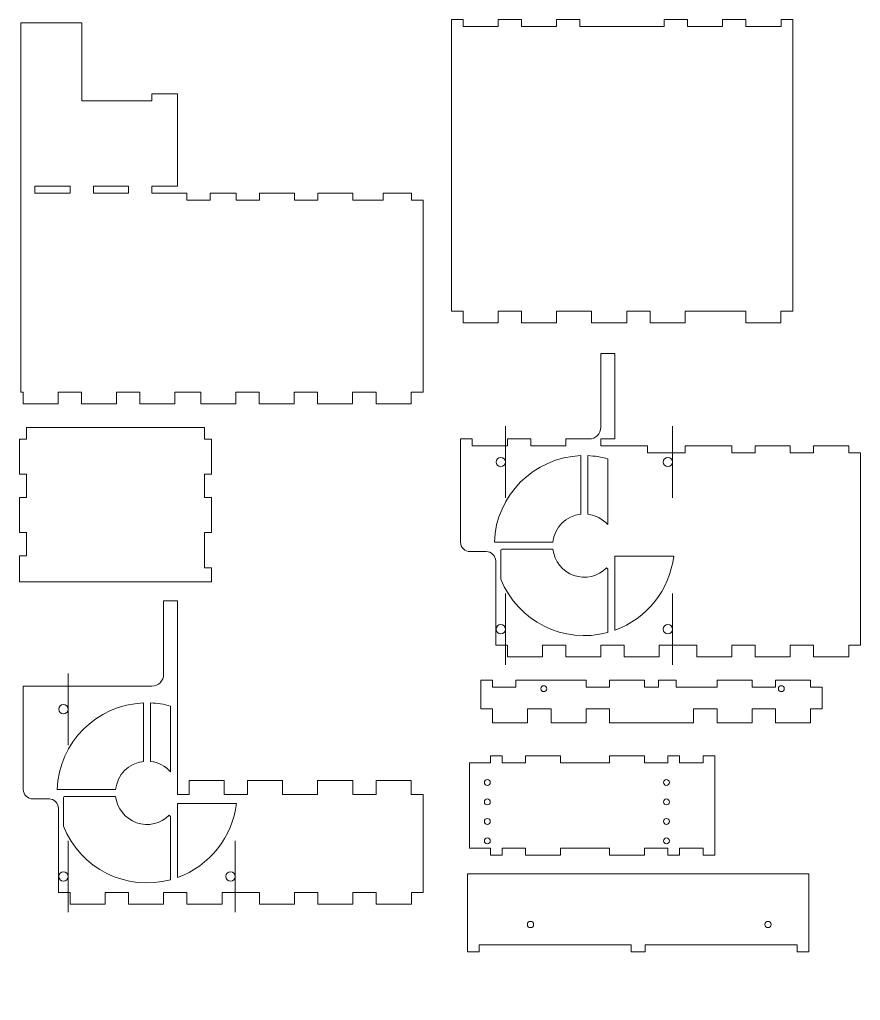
# Model space of a CAD drawing. Header units: millimetres. Extents: x -985 to 637, y -1289 to 2694.
# Drawn here: x -554.8 to -195.1, y 576.1 to 995.6 of the extents above; entities that cross this region are included whole.
import ezdxf

# ---------------------------------------------------------------- set-up
doc = ezdxf.new("R2010")
doc.units = ezdxf.units.MM
doc.header["$MEASUREMENT"] = 0

msp = doc.modelspace()

# ---------------------------------------------------------------- linework, layer by layer
at = {"color": 1, "lineweight": 0}
for points, knots in [([(-387.1962, 921.4725), (-387.1962, 921.4725), (-399.1962, 921.4725), (-399.1962, 921.4725), (-399.1962, 921.4725), (-399.1962, 918.4725), (-399.1962, 918.4725), (-399.1962, 918.4725), (-412.1962, 918.4725), (-412.1962, 918.4725), (-412.1962, 918.4725), (-412.1962, 921.4725), (-412.1962, 921.4725), (-412.1962, 921.4725), (-427.1962, 921.4725), (-427.1962, 921.4725), (-427.1962, 921.4725), (-427.1962, 918.4725), (-427.1962, 918.4725), (-427.1962, 918.4725), (-437.1962, 918.4725), (-437.1962, 918.4725), (-437.1962, 918.4725), (-437.1962, 921.4725), (-437.1962, 921.4725), (-437.1962, 921.4725), (-452.1962, 921.4725), (-452.1962, 921.4725), (-452.1962, 921.4725), (-452.1962, 918.4725), (-452.1962, 918.4725), (-452.1962, 918.4725), (-462.1962, 918.4725), (-462.1962, 918.4725), (-462.1962, 918.4725), (-462.1962, 921.4725), (-462.1962, 921.4725), (-462.1962, 921.4725), (-473.1966, 921.4725), (-473.1966, 921.4725), (-473.1966, 921.4725), (-473.1966, 918.4725), (-473.1966, 918.4725), (-473.1966, 918.4725), (-483.1966, 918.4725), (-483.1966, 918.4725), (-483.1966, 918.4725), (-483.1966, 921.4725), (-483.1966, 921.4725), (-483.1966, 921.4725), (-498.1966, 921.4725), (-498.1966, 921.4725), (-498.1966, 921.4725), (-498.1966, 924.4725), (-498.1966, 924.4725), (-498.1966, 924.4725), (-487.1962, 924.4725), (-487.1962, 924.4725), (-487.1962, 924.4725), (-487.1962, 963.9715), (-487.1962, 963.9715), (-487.1962, 963.9715), (-498.1962, 963.9715), (-498.1962, 963.9715), (-498.1962, 963.9715), (-498.1962, 960.9715), (-498.1962, 960.9715), (-498.1962, 960.9715), (-528.1962, 960.9715), (-528.1962, 960.9715), (-528.1962, 960.9715), (-528.1962, 994.2705), (-528.1962, 994.2705), (-528.1962, 994.2705), (-554.299, 994.2705), (-554.299, 994.2705), (-554.299, 994.2705), (-554.299, 836.2705), (-554.299, 836.2705), (-554.299, 836.2705), (-553.299, 836.2705), (-553.299, 836.2705), (-553.299, 836.2705), (-553.299, 831.2705), (-553.299, 831.2705), (-553.299, 831.2705), (-538.299, 831.2705), (-538.299, 831.2705), (-538.299, 831.2705), (-538.299, 836.2705), (-538.299, 836.2705), (-538.299, 836.2705), (-528.299, 836.2705), (-528.299, 836.2705), (-528.299, 836.2705), (-528.299, 831.2705), (-528.299, 831.2705), (-528.299, 831.2705), (-513.299, 831.2705), (-513.299, 831.2705), (-513.299, 831.2705), (-513.299, 836.2705), (-513.299, 836.2705), (-513.299, 836.2705), (-503.299, 836.2705), (-503.299, 836.2705), (-503.299, 836.2705), (-503.299, 831.2705), (-503.299, 831.2705), (-503.299, 831.2705), (-488.299, 831.2705), (-488.299, 831.2705), (-488.299, 831.2705), (-488.299, 836.2705), (-488.299, 836.2705), (-488.299, 836.2705), (-477.299, 836.2705), (-477.299, 836.2705), (-477.299, 836.2705), (-477.299, 831.2705), (-477.299, 831.2705), (-477.299, 831.2705), (-462.299, 831.2705), (-462.299, 831.2705), (-462.299, 831.2705), (-462.299, 836.2705), (-462.299, 836.2705), (-462.299, 836.2705), (-452.299, 836.2705), (-452.299, 836.2705), (-452.299, 836.2705), (-452.299, 831.2705), (-452.299, 831.2705), (-452.299, 831.2705), (-437.299, 831.2705), (-437.299, 831.2705), (-437.299, 831.2705), (-437.299, 836.2705), (-437.299, 836.2705), (-437.299, 836.2705), (-427.299, 836.2705), (-427.299, 836.2705), (-427.299, 836.2705), (-427.299, 831.2705), (-427.299, 831.2705), (-427.299, 831.2705), (-412.299, 831.2705), (-412.299, 831.2705), (-412.299, 831.2705), (-412.299, 836.2705), (-412.299, 836.2705), (-412.299, 836.2705), (-402.299, 836.2705), (-402.299, 836.2705), (-402.299, 836.2705), (-402.299, 831.2705), (-402.299, 831.2705), (-402.299, 831.2705), (-387.299, 831.2705), (-387.299, 831.2705), (-387.299, 831.2705), (-387.299, 836.2705), (-387.299, 836.2705), (-387.299, 836.2705), (-382.1962, 836.2705), (-382.1962, 836.2705), (-382.1962, 836.2705), (-382.1962, 918.4725), (-382.1962, 918.4725), (-382.1962, 918.4725), (-387.1962, 918.4725), (-387.1962, 918.4725), (-387.1962, 918.4725), (-387.1962, 921.4725), (-387.1962, 921.4725)], [0, 0, 0, 0, 0.01724138, 0.01724138, 0.01724138, 0.03448276, 0.03448276, 0.03448276, 0.05172414, 0.05172414, 0.05172414, 0.06896552, 0.06896552, 0.06896552, 0.0862069, 0.0862069, 0.0862069, 0.10344828, 0.10344828, 0.10344828, 0.12068966, 0.12068966, 0.12068966, 0.13793103, 0.13793103, 0.13793103, 0.15517241, 0.15517241, 0.15517241, 0.17241379, 0.17241379, 0.17241379, 0.18965517, 0.18965517, 0.18965517, 0.20689655, 0.20689655, 0.20689655, 0.22413793, 0.22413793, 0.22413793, 0.24137931, 0.24137931, 0.24137931, 0.25862069, 0.25862069, 0.25862069, 0.27586207, 0.27586207, 0.27586207, 0.29310345, 0.29310345, 0.29310345, 0.31034483, 0.31034483, 0.31034483, 0.32758621, 0.32758621, 0.32758621, 0.34482759, 0.34482759, 0.34482759, 0.36206897, 0.36206897, 0.36206897, 0.37931034, 0.37931034, 0.37931034, 0.39655172, 0.39655172, 0.39655172, 0.4137931, 0.4137931, 0.4137931, 0.43103448, 0.43103448, 0.43103448, 0.44827586, 0.44827586, 0.44827586, 0.46551724, 0.46551724, 0.46551724, 0.48275862, 0.48275862, 0.48275862, 0.5, 0.5, 0.5, 0.51724138, 0.51724138, 0.51724138, 0.53448276, 0.53448276, 0.53448276, 0.55172414, 0.55172414, 0.55172414, 0.56896552, 0.56896552, 0.56896552, 0.5862069, 0.5862069, 0.5862069, 0.60344828, 0.60344828, 0.60344828, 0.62068966, 0.62068966, 0.62068966, 0.63793103, 0.63793103, 0.63793103, 0.65517241, 0.65517241, 0.65517241, 0.67241379, 0.67241379, 0.67241379, 0.68965517, 0.68965517, 0.68965517, 0.70689655, 0.70689655, 0.70689655, 0.72413793, 0.72413793, 0.72413793, 0.74137931, 0.74137931, 0.74137931, 0.75862069, 0.75862069, 0.75862069, 0.77586207, 0.77586207, 0.77586207, 0.79310345, 0.79310345, 0.79310345, 0.81034483, 0.81034483, 0.81034483, 0.82758621, 0.82758621, 0.82758621, 0.84482759, 0.84482759, 0.84482759, 0.86206897, 0.86206897, 0.86206897, 0.87931034, 0.87931034, 0.87931034, 0.89655172, 0.89655172, 0.89655172, 0.9137931, 0.9137931, 0.9137931, 0.93103448, 0.93103448, 0.93103448, 0.94827586, 0.94827586, 0.94827586, 0.96551724, 0.96551724, 0.96551724, 0.98275862, 0.98275862, 0.98275862, 1, 1, 1, 1]), ([(-370.0677, 995.6469), (-370.0677, 995.6469), (-370.0677, 870.9459), (-370.0677, 870.9459), (-370.0677, 870.9459), (-365.0677, 870.9459), (-365.0677, 870.9459), (-365.0677, 870.9459), (-365.0677, 865.9459), (-365.0677, 865.9459), (-365.0677, 865.9459), (-350.0677, 865.9459), (-350.0677, 865.9459), (-350.0677, 865.9459), (-350.0677, 870.9459), (-350.0677, 870.9459), (-350.0677, 870.9459), (-340.0677, 870.9459), (-340.0677, 870.9459), (-340.0677, 870.9459), (-340.0677, 865.9459), (-340.0677, 865.9459), (-340.0677, 865.9459), (-325.0677, 865.9459), (-325.0677, 865.9459), (-325.0677, 865.9459), (-325.0677, 870.9459), (-325.0677, 870.9459), (-325.0677, 870.9459), (-310.0677, 870.9459), (-310.0677, 870.9459), (-310.0677, 870.9459), (-310.0677, 865.9459), (-310.0677, 865.9459), (-310.0677, 865.9459), (-295.0677, 865.9459), (-295.0677, 865.9459), (-295.0677, 865.9459), (-295.0677, 870.9459), (-295.0677, 870.9459), (-295.0677, 870.9459), (-285.0677, 870.9459), (-285.0677, 870.9459), (-285.0677, 870.9459), (-285.0677, 865.9459), (-285.0677, 865.9459), (-285.0677, 865.9459), (-270.0677, 865.9459), (-270.0677, 865.9459), (-270.0677, 865.9459), (-270.0677, 870.9459), (-270.0677, 870.9459), (-270.0677, 870.9459), (-244.1705, 870.9459), (-244.1705, 870.9459), (-244.1705, 870.9459), (-244.1705, 865.9459), (-244.1705, 865.9459), (-244.1705, 865.9459), (-229.1705, 865.9459), (-229.1705, 865.9459), (-229.1705, 865.9459), (-229.1705, 870.9459), (-229.1705, 870.9459), (-229.1705, 870.9459), (-224.0677, 870.9459), (-224.0677, 870.9459), (-224.0677, 870.9459), (-224.0677, 995.6469), (-224.0677, 995.6469), (-224.0677, 995.6469), (-229.0677, 995.6469), (-229.0677, 995.6469), (-229.0677, 995.6469), (-229.0677, 992.6469), (-229.0677, 992.6469), (-229.0677, 992.6469), (-244.0677, 992.6469), (-244.0677, 992.6469), (-244.0677, 992.6469), (-244.0677, 995.6469), (-244.0677, 995.6469), (-244.0677, 995.6469), (-254.0677, 995.6469), (-254.0677, 995.6469), (-254.0677, 995.6469), (-254.0677, 992.6469), (-254.0677, 992.6469), (-254.0677, 992.6469), (-269.0677, 992.6469), (-269.0677, 992.6469), (-269.0677, 992.6469), (-269.0677, 995.6469), (-269.0677, 995.6469), (-269.0677, 995.6469), (-279.0677, 995.6469), (-279.0677, 995.6469), (-279.0677, 995.6469), (-279.0677, 992.6469), (-279.0677, 992.6469), (-279.0677, 992.6469), (-315.0677, 992.6469), (-315.0677, 992.6469), (-315.0677, 992.6469), (-315.0677, 995.6469), (-315.0677, 995.6469), (-315.0677, 995.6469), (-325.0677, 995.6469), (-325.0677, 995.6469), (-325.0677, 995.6469), (-325.0677, 992.6469), (-325.0677, 992.6469), (-325.0677, 992.6469), (-340.0677, 992.6469), (-340.0677, 992.6469), (-340.0677, 992.6469), (-340.0677, 995.6469), (-340.0677, 995.6469), (-340.0677, 995.6469), (-350.0677, 995.6469), (-350.0677, 995.6469), (-350.0677, 995.6469), (-350.0677, 992.6469), (-350.0677, 992.6469), (-350.0677, 992.6469), (-365.0677, 992.6469), (-365.0677, 992.6469), (-365.0677, 992.6469), (-365.0677, 995.6469), (-365.0677, 995.6469), (-365.0677, 995.6469), (-370.0677, 995.6469), (-370.0677, 995.6469)], [0, 0, 0, 0, 0.02272727, 0.02272727, 0.02272727, 0.04545455, 0.04545455, 0.04545455, 0.06818182, 0.06818182, 0.06818182, 0.09090909, 0.09090909, 0.09090909, 0.11363636, 0.11363636, 0.11363636, 0.13636364, 0.13636364, 0.13636364, 0.15909091, 0.15909091, 0.15909091, 0.18181818, 0.18181818, 0.18181818, 0.20454545, 0.20454545, 0.20454545, 0.22727273, 0.22727273, 0.22727273, 0.25, 0.25, 0.25, 0.27272727, 0.27272727, 0.27272727, 0.29545455, 0.29545455, 0.29545455, 0.31818182, 0.31818182, 0.31818182, 0.34090909, 0.34090909, 0.34090909, 0.36363636, 0.36363636, 0.36363636, 0.38636364, 0.38636364, 0.38636364, 0.40909091, 0.40909091, 0.40909091, 0.43181818, 0.43181818, 0.43181818, 0.45454545, 0.45454545, 0.45454545, 0.47727273, 0.47727273, 0.47727273, 0.5, 0.5, 0.5, 0.52272727, 0.52272727, 0.52272727, 0.54545455, 0.54545455, 0.54545455, 0.56818182, 0.56818182, 0.56818182, 0.59090909, 0.59090909, 0.59090909, 0.61363636, 0.61363636, 0.61363636, 0.63636364, 0.63636364, 0.63636364, 0.65909091, 0.65909091, 0.65909091, 0.68181818, 0.68181818, 0.68181818, 0.70454545, 0.70454545, 0.70454545, 0.72727273, 0.72727273, 0.72727273, 0.75, 0.75, 0.75, 0.77272727, 0.77272727, 0.77272727, 0.79545455, 0.79545455, 0.79545455, 0.81818182, 0.81818182, 0.81818182, 0.84090909, 0.84090909, 0.84090909, 0.86363636, 0.86363636, 0.86363636, 0.88636364, 0.88636364, 0.88636364, 0.90909091, 0.90909091, 0.90909091, 0.93181818, 0.93181818, 0.93181818, 0.95454545, 0.95454545, 0.95454545, 0.97727273, 0.97727273, 0.97727273, 1, 1, 1, 1]), ([(-548.1966, 921.4725), (-548.1966, 921.4725), (-548.1966, 924.4725), (-548.1966, 924.4725), (-548.1966, 924.4725), (-533.1966, 924.4725), (-533.1966, 924.4725), (-533.1966, 924.4725), (-533.1966, 921.4725), (-533.1966, 921.4725), (-533.1966, 921.4725), (-548.1966, 921.4725), (-548.1966, 921.4725)], [0, 0, 0, 0, 0.25, 0.25, 0.25, 0.5, 0.5, 0.5, 0.75, 0.75, 0.75, 1, 1, 1, 1]), ([(-523.1966, 921.4725), (-523.1966, 921.4725), (-523.1966, 924.4725), (-523.1966, 924.4725), (-523.1966, 924.4725), (-508.1966, 924.4725), (-508.1966, 924.4725), (-508.1966, 924.4725), (-508.1966, 921.4725), (-508.1966, 921.4725), (-508.1966, 921.4725), (-523.1966, 921.4725), (-523.1966, 921.4725)], [0, 0, 0, 0, 0.25, 0.25, 0.25, 0.5, 0.5, 0.5, 0.75, 0.75, 0.75, 1, 1, 1, 1]), ([(-346.9687, 806.4134), (-346.9687, 807.5179), (-347.8641, 808.4134), (-348.9687, 808.4134), (-350.0733, 808.4134), (-350.9687, 807.5179), (-350.9687, 806.4134), (-350.9687, 805.3088), (-350.0733, 804.4134), (-348.9687, 804.4134), (-347.8641, 804.4133), (-346.9687, 805.3088), (-346.9687, 806.4133), (-346.9687, 859.4293), (-346.9687, 753.3974), (-346.9687, 806.4134)], [0, 0, 0, 0, 0.25, 0.25, 0.25, 0.5, 0.5, 0.5, 0.75, 0.75, 0.75, 1, 1, 1, 1.0001, 1.0001, 1.0001, 1.0001]), ([(-275.4687, 806.4134), (-275.4687, 807.5179), (-276.3641, 808.4134), (-277.4687, 808.4134), (-278.5733, 808.4134), (-279.4687, 807.5179), (-279.4687, 806.4134), (-279.4687, 805.3088), (-278.5733, 804.4134), (-277.4687, 804.4134), (-276.3641, 804.4133), (-275.4687, 805.3088), (-275.4687, 806.4133), (-275.4687, 859.4293), (-275.4687, 753.3974), (-275.4687, 806.4134)], [0, 0, 0, 0, 0.25, 0.25, 0.25, 0.5, 0.5, 0.5, 0.75, 0.75, 0.75, 1, 1, 1, 1.0001, 1.0001, 1.0001, 1.0001]), ([(-351.1214, 728.0901), (-351.1214, 728.0901), (-346.1214, 728.0901), (-346.1214, 728.0901), (-346.1214, 728.0901), (-346.1214, 723.0901), (-346.1214, 723.0901), (-346.1214, 723.0901), (-331.1214, 723.0901), (-331.1214, 723.0901), (-331.1214, 723.0901), (-331.1214, 728.0901), (-331.1214, 728.0901), (-331.1214, 728.0901), (-321.1214, 728.0901), (-321.1214, 728.0901), (-321.1214, 728.0901), (-321.1214, 723.0901), (-321.1214, 723.0901), (-321.1214, 723.0901), (-306.1214, 723.0901), (-306.1214, 723.0901), (-306.1214, 723.0901), (-306.1214, 728.0901), (-306.1214, 728.0901), (-306.1214, 728.0901), (-296.1214, 728.0901), (-296.1214, 728.0901), (-296.1214, 728.0901), (-296.1214, 723.0901), (-296.1214, 723.0901), (-296.1214, 723.0901), (-281.1214, 723.0901), (-281.1214, 723.0901), (-281.1214, 723.0901), (-281.1214, 728.0901), (-281.1214, 728.0901), (-281.1214, 728.0901), (-265.121, 728.0901), (-265.121, 728.0901), (-265.121, 728.0901), (-265.121, 723.0901), (-265.121, 723.0901), (-265.121, 723.0901), (-250.121, 723.0901), (-250.121, 723.0901), (-250.121, 723.0901), (-250.121, 728.0901), (-250.121, 728.0901), (-250.121, 728.0901), (-240.121, 728.0901), (-240.121, 728.0901), (-240.121, 728.0901), (-240.121, 723.0901), (-240.121, 723.0901), (-240.121, 723.0901), (-225.121, 723.0901), (-225.121, 723.0901), (-225.121, 723.0901), (-225.121, 728.0901), (-225.121, 728.0901), (-225.121, 728.0901), (-215.121, 728.0901), (-215.121, 728.0901), (-215.121, 728.0901), (-215.121, 723.0901), (-215.121, 723.0901), (-215.121, 723.0901), (-200.121, 723.0901), (-200.121, 723.0901), (-200.121, 723.0901), (-200.121, 728.0901), (-200.121, 728.0901), (-200.121, 728.0901), (-195.121, 728.0901), (-195.121, 728.0901), (-195.121, 728.0901), (-195.121, 810.2921), (-195.121, 810.2921), (-195.121, 810.2921), (-200.121, 810.2921), (-200.121, 810.2921), (-200.121, 810.2921), (-200.121, 813.2921), (-200.121, 813.2921), (-200.121, 813.2921), (-215.121, 813.2921), (-215.121, 813.2921), (-215.121, 813.2921), (-215.121, 810.2921), (-215.121, 810.2921), (-215.121, 810.2921), (-225.121, 810.2921), (-225.121, 810.2921), (-225.121, 810.2921), (-225.121, 813.2921), (-225.121, 813.2921), (-225.121, 813.2921), (-240.121, 813.2921), (-240.121, 813.2921), (-240.121, 813.2921), (-240.121, 810.2921), (-240.121, 810.2921), (-240.121, 810.2921), (-250.121, 810.2921), (-250.121, 810.2921), (-250.121, 810.2921), (-250.121, 813.2921), (-250.121, 813.2921), (-250.121, 813.2921), (-270.121, 813.2921), (-270.121, 813.2921), (-270.121, 813.2921), (-270.121, 810.2921), (-270.121, 810.2921), (-270.121, 810.2921), (-286.1214, 810.2921), (-286.1214, 810.2921), (-286.1214, 810.2921), (-286.1214, 813.2921), (-286.1214, 813.2921), (-286.1214, 813.2921), (-306.1214, 813.2921), (-306.1214, 813.2921), (-306.1214, 813.2921), (-306.1214, 816.2921), (-306.1214, 816.2921), (-306.1214, 816.2921), (-300.121, 816.2921), (-300.121, 816.2921), (-300.121, 816.2921), (-300.121, 852.7911), (-300.121, 852.7911), (-300.121, 852.7911), (-306.121, 852.7911), (-306.121, 852.7911), (-306.121, 852.7911), (-306.121, 821.2921), (-306.121, 821.2921), (-306.1202, 819.9668), (-306.6458, 818.6955), (-307.5823, 817.7579), (-308.5188, 816.8202), (-309.7958, 816.2929), (-311.121, 816.2921), (-311.121, 816.2921), (-321.1214, 816.2921), (-321.1214, 816.2921), (-321.1214, 816.2921), (-321.1214, 813.2921), (-321.1214, 813.2921), (-321.1214, 813.2921), (-336.1214, 813.2921), (-336.1214, 813.2921), (-336.1214, 813.2921), (-336.1214, 816.2921), (-336.1214, 816.2921), (-336.1214, 816.2921), (-346.1214, 816.2921), (-346.1214, 816.2921), (-346.1214, 816.2921), (-346.1214, 813.2921), (-346.1214, 813.2921), (-346.1214, 813.2921), (-361.1214, 813.2921), (-361.1214, 813.2921), (-361.1214, 813.2921), (-361.1214, 816.2921), (-361.1214, 816.2921), (-361.1214, 816.2921), (-366.1214, 816.2921), (-366.1214, 816.2921), (-366.1214, 816.2921), (-366.1214, 772.0901), (-366.1214, 772.0901), (-366.1207, 771.0286), (-365.6984, 770.0108), (-364.9473, 769.2606), (-364.1962, 768.5105), (-363.1829, 768.0894), (-362.1214, 768.0901), (-362.1214, 768.0901), (-355.1214, 768.0901), (-355.1214, 768.0901), (-354.0612, 768.0908), (-353.0441, 767.6702), (-352.294, 766.9211), (-351.5438, 766.1719), (-351.122, 765.1503), (-351.1214, 764.0901), (-351.1214, 764.0901), (-351.1214, 728.0901), (-351.1214, 728.0901)], [0, 0, 0, 0, 0.015625, 0.015625, 0.015625, 0.03125, 0.03125, 0.03125, 0.046875, 0.046875, 0.046875, 0.0625, 0.0625, 0.0625, 0.078125, 0.078125, 0.078125, 0.09375, 0.09375, 0.09375, 0.109375, 0.109375, 0.109375, 0.125, 0.125, 0.125, 0.140625, 0.140625, 0.140625, 0.15625, 0.15625, 0.15625, 0.171875, 0.171875, 0.171875, 0.1875, 0.1875, 0.1875, 0.203125, 0.203125, 0.203125, 0.21875, 0.21875, 0.21875, 0.234375, 0.234375, 0.234375, 0.25, 0.25, 0.25, 0.265625, 0.265625, 0.265625, 0.28125, 0.28125, 0.28125, 0.296875, 0.296875, 0.296875, 0.3125, 0.3125, 0.3125, 0.328125, 0.328125, 0.328125, 0.34375, 0.34375, 0.34375, 0.359375, 0.359375, 0.359375, 0.375, 0.375, 0.375, 0.390625, 0.390625, 0.390625, 0.40625, 0.40625, 0.40625, 0.421875, 0.421875, 0.421875, 0.4375, 0.4375, 0.4375, 0.453125, 0.453125, 0.453125, 0.46875, 0.46875, 0.46875, 0.484375, 0.484375, 0.484375, 0.5, 0.5, 0.5, 0.515625, 0.515625, 0.515625, 0.53125, 0.53125, 0.53125, 0.546875, 0.546875, 0.546875, 0.5625, 0.5625, 0.5625, 0.578125, 0.578125, 0.578125, 0.59375, 0.59375, 0.59375, 0.609375, 0.609375, 0.609375, 0.625, 0.625, 0.625, 0.640625, 0.640625, 0.640625, 0.65625, 0.65625, 0.65625, 0.671875, 0.671875, 0.671875, 0.6875, 0.6875, 0.6875, 0.703125, 0.703125, 0.703125, 0.71875, 0.71875, 0.71875, 0.734375, 0.734375, 0.734375, 0.75, 0.75, 0.75, 0.765625, 0.765625, 0.765625, 0.78125, 0.78125, 0.78125, 0.796875, 0.796875, 0.796875, 0.8125, 0.8125, 0.8125, 0.828125, 0.828125, 0.828125, 0.84375, 0.84375, 0.84375, 0.859375, 0.859375, 0.859375, 0.875, 0.875, 0.875, 0.890625, 0.890625, 0.890625, 0.90625, 0.90625, 0.90625, 0.921875, 0.921875, 0.921875, 0.9375, 0.9375, 0.9375, 0.953125, 0.953125, 0.953125, 0.96875, 0.96875, 0.96875, 0.984375, 0.984375, 0.984375, 1, 1, 1, 1]), ([(-551.7543, 766.2207), (-551.7543, 766.2207), (-554.7543, 766.2207), (-554.7543, 766.2207), (-554.7543, 766.2207), (-554.7543, 755.2203), (-554.7543, 755.2203), (-554.7543, 755.2203), (-472.7313, 755.2203), (-472.7313, 755.2203), (-472.7313, 755.2203), (-472.7313, 761.2207), (-472.7313, 761.2207), (-472.7313, 761.2207), (-475.7313, 761.2207), (-475.7313, 761.2207), (-475.7313, 761.2207), (-475.7313, 776.2207), (-475.7313, 776.2207), (-475.7313, 776.2207), (-472.7313, 776.2207), (-472.7313, 776.2207), (-472.7313, 776.2207), (-472.7313, 791.2207), (-472.7313, 791.2207), (-472.7313, 791.2207), (-475.7313, 791.2207), (-475.7313, 791.2207), (-475.7313, 791.2207), (-475.7313, 801.2207), (-475.7313, 801.2207), (-475.7313, 801.2207), (-472.7313, 801.2207), (-472.7313, 801.2207), (-472.7313, 801.2207), (-472.7313, 816.2207), (-472.7313, 816.2207), (-472.7313, 816.2207), (-475.7313, 816.2207), (-475.7313, 816.2207), (-475.7313, 816.2207), (-475.7313, 821.2207), (-475.7313, 821.2207), (-475.7313, 821.2207), (-551.7543, 821.2207), (-551.7543, 821.2207), (-551.7543, 821.2207), (-551.7543, 816.2207), (-551.7543, 816.2207), (-551.7543, 816.2207), (-554.7543, 816.2207), (-554.7543, 816.2207), (-554.7543, 816.2207), (-554.7543, 801.2207), (-554.7543, 801.2207), (-554.7543, 801.2207), (-551.7543, 801.2207), (-551.7543, 801.2207), (-551.7543, 801.2207), (-551.7543, 791.2207), (-551.7543, 791.2207), (-551.7543, 791.2207), (-554.7543, 791.2207), (-554.7543, 791.2207), (-554.7543, 791.2207), (-554.7543, 776.2207), (-554.7543, 776.2207), (-554.7543, 776.2207), (-551.7543, 776.2207), (-551.7543, 776.2207), (-551.7543, 776.2207), (-551.7543, 766.2207), (-551.7543, 766.2207)], [0, 0, 0, 0, 0.04166667, 0.04166667, 0.04166667, 0.08333333, 0.08333333, 0.08333333, 0.125, 0.125, 0.125, 0.16666667, 0.16666667, 0.16666667, 0.20833333, 0.20833333, 0.20833333, 0.25, 0.25, 0.25, 0.29166667, 0.29166667, 0.29166667, 0.33333333, 0.33333333, 0.33333333, 0.375, 0.375, 0.375, 0.41666667, 0.41666667, 0.41666667, 0.45833333, 0.45833333, 0.45833333, 0.5, 0.5, 0.5, 0.54166667, 0.54166667, 0.54166667, 0.58333333, 0.58333333, 0.58333333, 0.625, 0.625, 0.625, 0.66666667, 0.66666667, 0.66666667, 0.70833333, 0.70833333, 0.70833333, 0.75, 0.75, 0.75, 0.79166667, 0.79166667, 0.79166667, 0.83333333, 0.83333333, 0.83333333, 0.875, 0.875, 0.875, 0.91666667, 0.91666667, 0.91666667, 0.95833333, 0.95833333, 0.95833333, 1, 1, 1, 1]), ([(-314.7187, 784.0798), (-320.9897, 783.3761), (-325.9365, 778.4349), (-326.6351, 772.1634), (-326.6351, 772.1634), (-351.6895, 772.1634), (-351.6895, 772.1634), (-350.9177, 792.2371), (-334.7916, 808.3406), (-314.7187, 809.1341), (-314.7187, 809.1341), (-314.7187, 784.0798), (-314.7187, 784.0798)], [0, 0, 0, 0, 0.25, 0.25, 0.25, 0.5, 0.5, 0.5, 0.75, 0.75, 0.75, 1, 1, 1, 1]), ([(-303.121, 779.6236), (-305.338, 782.1216), (-308.3995, 783.709), (-311.7187, 784.0798), (-311.7187, 784.0798), (-311.7187, 809.1341), (-311.7187, 809.1341), (-308.8124, 809.0208), (-305.9277, 808.5784), (-303.121, 807.8156), (-303.121, 807.8156), (-303.121, 779.6236), (-303.121, 779.6236)], [0, 0, 0, 0, 0.25, 0.25, 0.25, 0.5, 0.5, 0.5, 0.75, 0.75, 0.75, 1, 1, 1, 1]), ([(-346.9687, 734.9134), (-346.9687, 736.0179), (-347.8641, 736.9134), (-348.9687, 736.9134), (-350.0733, 736.9134), (-350.9687, 736.0179), (-350.9687, 734.9134), (-350.9687, 733.8088), (-350.0733, 732.9134), (-348.9687, 732.9134), (-347.8641, 732.9133), (-346.9687, 733.8088), (-346.9687, 734.9133), (-346.9687, 787.9293), (-346.9687, 681.8974), (-346.9687, 734.9134)], [0, 0, 0, 0, 0.25, 0.25, 0.25, 0.5, 0.5, 0.5, 0.75, 0.75, 0.75, 1, 1, 1, 1.0001, 1.0001, 1.0001, 1.0001]), ([(-275.4687, 734.9134), (-275.4687, 736.0179), (-276.3641, 736.9134), (-277.4687, 736.9134), (-278.5733, 736.9134), (-279.4687, 736.0179), (-279.4687, 734.9134), (-279.4687, 733.8088), (-278.5733, 732.9134), (-277.4687, 732.9134), (-276.3641, 732.9133), (-275.4687, 733.8088), (-275.4687, 734.9133), (-275.4687, 787.9293), (-275.4687, 681.8974), (-275.4687, 734.9134)], [0, 0, 0, 0, 0.25, 0.25, 0.25, 0.5, 0.5, 0.5, 0.75, 0.75, 0.75, 1, 1, 1, 1.0001, 1.0001, 1.0001, 1.0001]), ([(-348.9687, 756.3739), (-341.6973, 738.2085), (-322.0002, 728.3698), (-303.121, 733.5111), (-303.121, 733.5111), (-303.121, 760.5657), (-303.121, 760.5657), (-303.121, 760.5657), (-303.6728, 761.1174), (-303.6728, 761.1174), (-307.3262, 757.4439), (-312.7615, 756.1888), (-317.6557, 757.8887), (-322.5499, 759.5885), (-326.0453, 764.0161), (-326.6351, 769.1634), (-326.6351, 769.1634), (-348.2687, 769.1634), (-348.2687, 769.1634), (-348.4545, 769.1632), (-348.6326, 769.0893), (-348.7639, 768.9579), (-348.8951, 768.8264), (-348.9688, 768.6491), (-348.9687, 768.4634), (-348.9687, 768.4634), (-348.9687, 756.3739), (-348.9687, 756.3739)], [0, 0, 0, 0, 0.11111111, 0.11111111, 0.11111111, 0.22222222, 0.22222222, 0.22222222, 0.33333333, 0.33333333, 0.33333333, 0.44444444, 0.44444444, 0.44444444, 0.55555556, 0.55555556, 0.55555556, 0.66666667, 0.66666667, 0.66666667, 0.77777778, 0.77777778, 0.77777778, 0.88888889, 0.88888889, 0.88888889, 1, 1, 1, 1]), ([(-300.121, 766.1634), (-300.121, 766.1634), (-274.9826, 766.1634), (-274.9826, 766.1634), (-276.6819, 751.6945), (-286.4229, 739.4192), (-300.121, 734.4598), (-300.121, 734.4598), (-300.121, 766.1634), (-300.121, 766.1634)], [0, 0, 0, 0, 0.33333333, 0.33333333, 0.33333333, 0.66666667, 0.66666667, 0.66666667, 1, 1, 1, 1]), ([(-534.0231, 700.6527), (-534.0231, 701.7572), (-534.9185, 702.6527), (-536.0231, 702.6527), (-537.1277, 702.6527), (-538.0231, 701.7572), (-538.0231, 700.6527), (-538.0231, 699.5481), (-537.1277, 698.6527), (-536.0231, 698.6527), (-534.9186, 698.6526), (-534.0231, 699.5481), (-534.0231, 700.6526), (-534.0231, 753.6686), (-534.0231, 647.6367), (-534.0231, 700.6527)], [0, 0, 0, 0, 0.25, 0.25, 0.25, 0.5, 0.5, 0.5, 0.75, 0.75, 0.75, 1, 1, 1, 1.0001, 1.0001, 1.0001, 1.0001]), ([(-553.1758, 710.5314), (-553.1758, 710.5314), (-553.1758, 666.3294), (-553.1758, 666.3294), (-553.1751, 665.2679), (-552.7528, 664.2501), (-552.0017, 663.4999), (-551.2506, 662.7498), (-550.2373, 662.3287), (-549.1758, 662.3294), (-549.1758, 662.3294), (-542.1758, 662.3294), (-542.1758, 662.3294), (-541.1156, 662.3301), (-540.0985, 661.9095), (-539.3484, 661.1604), (-538.5983, 660.4112), (-538.1765, 659.3896), (-538.1758, 658.3294), (-538.1758, 658.3294), (-538.1758, 622.3294), (-538.1758, 622.3294), (-538.1758, 622.3294), (-533.1758, 622.3294), (-533.1758, 622.3294), (-533.1758, 622.3294), (-533.1758, 617.3294), (-533.1758, 617.3294), (-533.1758, 617.3294), (-518.1758, 617.3294), (-518.1758, 617.3294), (-518.1758, 617.3294), (-518.1758, 622.3294), (-518.1758, 622.3294), (-518.1758, 622.3294), (-508.1758, 622.3294), (-508.1758, 622.3294), (-508.1758, 622.3294), (-508.1758, 617.3294), (-508.1758, 617.3294), (-508.1758, 617.3294), (-493.1758, 617.3294), (-493.1758, 617.3294), (-493.1758, 617.3294), (-493.1758, 622.3294), (-493.1758, 622.3294), (-493.1758, 622.3294), (-483.1758, 622.3294), (-483.1758, 622.3294), (-483.1758, 622.3294), (-483.1758, 617.3294), (-483.1758, 617.3294), (-483.1758, 617.3294), (-468.1758, 617.3294), (-468.1758, 617.3294), (-468.1758, 617.3294), (-468.1758, 622.3294), (-468.1758, 622.3294), (-468.1758, 622.3294), (-452.1754, 622.3294), (-452.1754, 622.3294), (-452.1754, 622.3294), (-452.1754, 617.3294), (-452.1754, 617.3294), (-452.1754, 617.3294), (-437.1754, 617.3294), (-437.1754, 617.3294), (-437.1754, 617.3294), (-437.1754, 622.3294), (-437.1754, 622.3294), (-437.1754, 622.3294), (-427.1754, 622.3294), (-427.1754, 622.3294), (-427.1754, 622.3294), (-427.1754, 617.3294), (-427.1754, 617.3294), (-427.1754, 617.3294), (-412.1754, 617.3294), (-412.1754, 617.3294), (-412.1754, 617.3294), (-412.1754, 622.3294), (-412.1754, 622.3294), (-412.1754, 622.3294), (-402.1754, 622.3294), (-402.1754, 622.3294), (-402.1754, 622.3294), (-402.1754, 617.3294), (-402.1754, 617.3294), (-402.1754, 617.3294), (-387.1754, 617.3294), (-387.1754, 617.3294), (-387.1754, 617.3294), (-387.1754, 622.3294), (-387.1754, 622.3294), (-387.1754, 622.3294), (-382.1752, 622.3294), (-382.1752, 622.3294), (-382.1752, 622.3294), (-382.1752, 664.2046), (-382.1752, 664.2046), (-382.1752, 664.2046), (-387.2782, 664.2046), (-387.2782, 664.2046), (-387.2782, 664.2046), (-387.2782, 670.2046), (-387.2782, 670.2046), (-387.2782, 670.2046), (-402.2782, 670.2046), (-402.2782, 670.2046), (-402.2782, 670.2046), (-402.2782, 664.2046), (-402.2782, 664.2046), (-402.2782, 664.2046), (-412.2782, 664.2046), (-412.2782, 664.2046), (-412.2782, 664.2046), (-412.2782, 670.2046), (-412.2782, 670.2046), (-412.2782, 670.2046), (-427.2782, 670.2046), (-427.2782, 670.2046), (-427.2782, 670.2046), (-427.2782, 664.2046), (-427.2782, 664.2046), (-427.2782, 664.2046), (-442.2782, 664.2046), (-442.2782, 664.2046), (-442.2782, 664.2046), (-442.2782, 670.2046), (-442.2782, 670.2046), (-442.2782, 670.2046), (-457.2782, 670.2046), (-457.2782, 670.2046), (-457.2782, 670.2046), (-457.2782, 664.2046), (-457.2782, 664.2046), (-457.2782, 664.2046), (-467.2782, 664.2046), (-467.2782, 664.2046), (-467.2782, 664.2046), (-467.2782, 670.2046), (-467.2782, 670.2046), (-467.2782, 670.2046), (-482.2782, 670.2046), (-482.2782, 670.2046), (-482.2782, 670.2046), (-482.2782, 664.2046), (-482.2782, 664.2046), (-482.2782, 664.2046), (-487.1754, 664.2046), (-487.1754, 664.2046), (-487.1754, 664.2046), (-487.1754, 747.0304), (-487.1754, 747.0304), (-487.1754, 747.0304), (-493.1754, 747.0304), (-493.1754, 747.0304), (-493.1754, 747.0304), (-493.1754, 715.5314), (-493.1754, 715.5314), (-493.1746, 714.2061), (-493.7002, 712.9348), (-494.6367, 711.9972), (-495.5732, 711.0595), (-496.8502, 710.5322), (-498.1754, 710.5314), (-498.1754, 710.5314), (-553.1758, 710.5314), (-553.1758, 710.5314)], [0, 0, 0, 0, 0.01785714, 0.01785714, 0.01785714, 0.03571429, 0.03571429, 0.03571429, 0.05357143, 0.05357143, 0.05357143, 0.07142857, 0.07142857, 0.07142857, 0.08928571, 0.08928571, 0.08928571, 0.10714286, 0.10714286, 0.10714286, 0.125, 0.125, 0.125, 0.14285714, 0.14285714, 0.14285714, 0.16071429, 0.16071429, 0.16071429, 0.17857143, 0.17857143, 0.17857143, 0.19642857, 0.19642857, 0.19642857, 0.21428571, 0.21428571, 0.21428571, 0.23214286, 0.23214286, 0.23214286, 0.25, 0.25, 0.25, 0.26785714, 0.26785714, 0.26785714, 0.28571429, 0.28571429, 0.28571429, 0.30357143, 0.30357143, 0.30357143, 0.32142857, 0.32142857, 0.32142857, 0.33928571, 0.33928571, 0.33928571, 0.35714286, 0.35714286, 0.35714286, 0.375, 0.375, 0.375, 0.39285714, 0.39285714, 0.39285714, 0.41071429, 0.41071429, 0.41071429, 0.42857143, 0.42857143, 0.42857143, 0.44642857, 0.44642857, 0.44642857, 0.46428571, 0.46428571, 0.46428571, 0.48214286, 0.48214286, 0.48214286, 0.5, 0.5, 0.5, 0.51785714, 0.51785714, 0.51785714, 0.53571429, 0.53571429, 0.53571429, 0.55357143, 0.55357143, 0.55357143, 0.57142857, 0.57142857, 0.57142857, 0.58928571, 0.58928571, 0.58928571, 0.60714286, 0.60714286, 0.60714286, 0.625, 0.625, 0.625, 0.64285714, 0.64285714, 0.64285714, 0.66071429, 0.66071429, 0.66071429, 0.67857143, 0.67857143, 0.67857143, 0.69642857, 0.69642857, 0.69642857, 0.71428571, 0.71428571, 0.71428571, 0.73214286, 0.73214286, 0.73214286, 0.75, 0.75, 0.75, 0.76785714, 0.76785714, 0.76785714, 0.78571429, 0.78571429, 0.78571429, 0.80357143, 0.80357143, 0.80357143, 0.82142857, 0.82142857, 0.82142857, 0.83928571, 0.83928571, 0.83928571, 0.85714286, 0.85714286, 0.85714286, 0.875, 0.875, 0.875, 0.89285714, 0.89285714, 0.89285714, 0.91071429, 0.91071429, 0.91071429, 0.92857143, 0.92857143, 0.92857143, 0.94642857, 0.94642857, 0.94642857, 0.96428571, 0.96428571, 0.96428571, 0.98214286, 0.98214286, 0.98214286, 1, 1, 1, 1]), ([(-231.4396, 713.0923), (-231.4396, 713.0923), (-231.4396, 710.0923), (-231.4396, 710.0923), (-231.4396, 710.0923), (-241.4396, 710.0923), (-241.4396, 710.0923), (-241.4396, 710.0923), (-241.4396, 713.0923), (-241.4396, 713.0923), (-241.4396, 713.0923), (-256.4396, 713.0923), (-256.4396, 713.0923), (-256.4396, 713.0923), (-256.4396, 710.0923), (-256.4396, 710.0923), (-256.4396, 710.0923), (-273.9396, 710.0923), (-273.9396, 710.0923), (-273.9396, 710.0923), (-273.9396, 713.0923), (-273.9396, 713.0923), (-273.9396, 713.0923), (-281.4396, 713.0923), (-281.4396, 713.0923), (-281.4396, 713.0923), (-281.4396, 710.0923), (-281.4396, 710.0923), (-281.4396, 710.0923), (-287.4396, 710.0923), (-287.4396, 710.0923), (-287.4396, 710.0923), (-287.4396, 713.0923), (-287.4396, 713.0923), (-287.4396, 713.0923), (-302.4396, 713.0923), (-302.4396, 713.0923), (-302.4396, 713.0923), (-302.4396, 710.0923), (-302.4396, 710.0923), (-302.4396, 710.0923), (-312.4396, 710.0923), (-312.4396, 710.0923), (-312.4396, 710.0923), (-312.4396, 713.0923), (-312.4396, 713.0923), (-312.4396, 713.0923), (-342.4396, 713.0923), (-342.4396, 713.0923), (-342.4396, 713.0923), (-342.4396, 710.0923), (-342.4396, 710.0923), (-342.4396, 710.0923), (-352.4396, 710.0923), (-352.4396, 710.0923), (-352.4396, 710.0923), (-352.4396, 713.0923), (-352.4396, 713.0923), (-352.4396, 713.0923), (-357.4396, 713.0923), (-357.4396, 713.0923), (-357.4396, 713.0923), (-357.4396, 700.7933), (-357.4396, 700.7933), (-357.4396, 700.7933), (-352.4396, 700.7933), (-352.4396, 700.7933), (-352.4396, 700.7933), (-352.4396, 694.7933), (-352.4396, 694.7933), (-352.4396, 694.7933), (-337.4396, 694.7933), (-337.4396, 694.7933), (-337.4396, 694.7933), (-337.4396, 700.7933), (-337.4396, 700.7933), (-337.4396, 700.7933), (-327.4396, 700.7933), (-327.4396, 700.7933), (-327.4396, 700.7933), (-327.4396, 694.7933), (-327.4396, 694.7933), (-327.4396, 694.7933), (-312.4396, 694.7933), (-312.4396, 694.7933), (-312.4396, 694.7933), (-312.4396, 700.7933), (-312.4396, 700.7933), (-312.4396, 700.7933), (-302.4396, 700.7933), (-302.4396, 700.7933), (-302.4396, 700.7933), (-302.4396, 694.7933), (-302.4396, 694.7933), (-302.4396, 694.7933), (-266.4396, 694.7933), (-266.4396, 694.7933), (-266.4396, 694.7933), (-266.4396, 700.7933), (-266.4396, 700.7933), (-266.4396, 700.7933), (-256.4396, 700.7933), (-256.4396, 700.7933), (-256.4396, 700.7933), (-256.4396, 694.7933), (-256.4396, 694.7933), (-256.4396, 694.7933), (-241.4396, 694.7933), (-241.4396, 694.7933), (-241.4396, 694.7933), (-241.4396, 700.7933), (-241.4396, 700.7933), (-241.4396, 700.7933), (-231.4396, 700.7933), (-231.4396, 700.7933), (-231.4396, 700.7933), (-231.4396, 694.7933), (-231.4396, 694.7933), (-231.4396, 694.7933), (-216.4396, 694.7933), (-216.4396, 694.7933), (-216.4396, 694.7933), (-216.4396, 700.7933), (-216.4396, 700.7933), (-216.4396, 700.7933), (-211.4396, 700.7933), (-211.4396, 700.7933), (-211.4396, 700.7933), (-211.4396, 710.0923), (-211.4396, 710.0923), (-211.4396, 710.0923), (-216.4396, 710.0923), (-216.4396, 710.0923), (-216.4396, 710.0923), (-216.4396, 713.0923), (-216.4396, 713.0923), (-216.4396, 713.0923), (-231.4396, 713.0923), (-231.4396, 713.0923)], [0, 0, 0, 0, 0.02173913, 0.02173913, 0.02173913, 0.04347826, 0.04347826, 0.04347826, 0.06521739, 0.06521739, 0.06521739, 0.08695652, 0.08695652, 0.08695652, 0.10869565, 0.10869565, 0.10869565, 0.13043478, 0.13043478, 0.13043478, 0.15217391, 0.15217391, 0.15217391, 0.17391304, 0.17391304, 0.17391304, 0.19565217, 0.19565217, 0.19565217, 0.2173913, 0.2173913, 0.2173913, 0.23913043, 0.23913043, 0.23913043, 0.26086957, 0.26086957, 0.26086957, 0.2826087, 0.2826087, 0.2826087, 0.30434783, 0.30434783, 0.30434783, 0.32608696, 0.32608696, 0.32608696, 0.34782609, 0.34782609, 0.34782609, 0.36956522, 0.36956522, 0.36956522, 0.39130435, 0.39130435, 0.39130435, 0.41304348, 0.41304348, 0.41304348, 0.43478261, 0.43478261, 0.43478261, 0.45652174, 0.45652174, 0.45652174, 0.47826087, 0.47826087, 0.47826087, 0.5, 0.5, 0.5, 0.52173913, 0.52173913, 0.52173913, 0.54347826, 0.54347826, 0.54347826, 0.56521739, 0.56521739, 0.56521739, 0.58695652, 0.58695652, 0.58695652, 0.60869565, 0.60869565, 0.60869565, 0.63043478, 0.63043478, 0.63043478, 0.65217391, 0.65217391, 0.65217391, 0.67391304, 0.67391304, 0.67391304, 0.69565217, 0.69565217, 0.69565217, 0.7173913, 0.7173913, 0.7173913, 0.73913043, 0.73913043, 0.73913043, 0.76086957, 0.76086957, 0.76086957, 0.7826087, 0.7826087, 0.7826087, 0.80434783, 0.80434783, 0.80434783, 0.82608696, 0.82608696, 0.82608696, 0.84782609, 0.84782609, 0.84782609, 0.86956522, 0.86956522, 0.86956522, 0.89130435, 0.89130435, 0.89130435, 0.91304348, 0.91304348, 0.91304348, 0.93478261, 0.93478261, 0.93478261, 0.95652174, 0.95652174, 0.95652174, 0.97826087, 0.97826087, 0.97826087, 1, 1, 1, 1]), ([(-329.2857, 709.462), (-329.2857, 710.1603), (-329.8518, 710.7265), (-330.5502, 710.7265), (-331.2486, 710.7265), (-331.8147, 710.1603), (-331.8147, 709.462), (-331.8147, 708.7636), (-331.2486, 708.1975), (-330.5502, 708.1975), (-329.8518, 708.1975), (-329.2857, 708.7636), (-329.2857, 709.462)], [0, 0, 0, 0, 0.25, 0.25, 0.25, 0.5, 0.5, 0.5, 0.75, 0.75, 0.75, 1, 1, 1, 1]), ([(-227.6857, 709.462), (-227.6857, 710.1603), (-228.2518, 710.7265), (-228.9502, 710.7265), (-229.6486, 710.7265), (-230.2147, 710.1603), (-230.2147, 709.462), (-230.2147, 708.7636), (-229.6486, 708.1975), (-228.9502, 708.1975), (-228.2518, 708.1975), (-227.6857, 708.7636), (-227.6857, 709.462)], [0, 0, 0, 0, 0.25, 0.25, 0.25, 0.5, 0.5, 0.5, 0.75, 0.75, 0.75, 1, 1, 1, 1]), ([(-501.7731, 678.3191), (-508.0441, 677.6154), (-512.9909, 672.6742), (-513.6895, 666.4027), (-513.6895, 666.4027), (-538.7439, 666.4027), (-538.7439, 666.4027), (-537.9721, 686.4764), (-521.846, 702.5799), (-501.7731, 703.3734), (-501.7731, 703.3734), (-501.7731, 678.3191), (-501.7731, 678.3191)], [0, 0, 0, 0, 0.25, 0.25, 0.25, 0.5, 0.5, 0.5, 0.75, 0.75, 0.75, 1, 1, 1, 1]), ([(-490.1754, 673.8629), (-492.3924, 676.3609), (-495.4539, 677.9483), (-498.7731, 678.3191), (-498.7731, 678.3191), (-498.7731, 703.3734), (-498.7731, 703.3734), (-495.8668, 703.2601), (-492.9821, 702.8177), (-490.1754, 702.0549), (-490.1754, 702.0549), (-490.1754, 673.8629), (-490.1754, 673.8629)], [0, 0, 0, 0, 0.25, 0.25, 0.25, 0.5, 0.5, 0.5, 0.75, 0.75, 0.75, 1, 1, 1, 1]), ([(-534.0231, 629.1527), (-534.0231, 630.2572), (-534.9185, 631.1527), (-536.0231, 631.1527), (-537.1277, 631.1527), (-538.0231, 630.2572), (-538.0231, 629.1527), (-538.0231, 628.0481), (-537.1277, 627.1527), (-536.0231, 627.1527), (-534.9186, 627.1526), (-534.0231, 628.0481), (-534.0231, 629.1526), (-534.0231, 682.1686), (-534.0231, 576.1367), (-534.0231, 629.1527)], [0, 0, 0, 0, 0.25, 0.25, 0.25, 0.5, 0.5, 0.5, 0.75, 0.75, 0.75, 1, 1, 1, 1.0001, 1.0001, 1.0001, 1.0001]), ([(-462.5231, 629.1527), (-462.5231, 630.2572), (-463.4185, 631.1527), (-464.5231, 631.1527), (-465.6277, 631.1527), (-466.5231, 630.2572), (-466.5231, 629.1527), (-466.5231, 628.0481), (-465.6277, 627.1527), (-464.5231, 627.1527), (-463.4186, 627.1526), (-462.5231, 628.0481), (-462.5231, 629.1526), (-462.5231, 682.1686), (-462.5231, 576.1367), (-462.5231, 629.1527)], [0, 0, 0, 0, 0.25, 0.25, 0.25, 0.5, 0.5, 0.5, 0.75, 0.75, 0.75, 1, 1, 1, 1.0001, 1.0001, 1.0001, 1.0001]), ([(-353.3323, 641.2557), (-353.3323, 641.2557), (-353.3323, 638.2557), (-353.3323, 638.2557), (-353.3323, 638.2557), (-348.3323, 638.2557), (-348.3323, 638.2557), (-348.3323, 638.2557), (-348.3323, 641.2557), (-348.3323, 641.2557), (-348.3323, 641.2557), (-338.3323, 641.2557), (-338.3323, 641.2557), (-338.3323, 641.2557), (-338.3323, 638.2557), (-338.3323, 638.2557), (-338.3323, 638.2557), (-323.3323, 638.2557), (-323.3323, 638.2557), (-323.3323, 638.2557), (-323.3323, 641.2557), (-323.3323, 641.2557), (-323.3323, 641.2557), (-302.4353, 641.2557), (-302.4353, 641.2557), (-302.4353, 641.2557), (-302.4353, 638.2557), (-302.4353, 638.2557), (-302.4353, 638.2557), (-287.4353, 638.2557), (-287.4353, 638.2557), (-287.4353, 638.2557), (-287.4353, 641.2557), (-287.4353, 641.2557), (-287.4353, 641.2557), (-277.4353, 641.2557), (-277.4353, 641.2557), (-277.4353, 641.2557), (-277.4353, 638.2557), (-277.4353, 638.2557), (-277.4353, 638.2557), (-272.4353, 638.2557), (-272.4353, 638.2557), (-272.4353, 638.2557), (-272.4353, 641.2557), (-272.4353, 641.2557), (-272.4353, 641.2557), (-262.4353, 641.2557), (-262.4353, 641.2557), (-262.4353, 641.2557), (-262.4353, 638.2557), (-262.4353, 638.2557), (-262.4353, 638.2557), (-257.3325, 638.2557), (-257.3325, 638.2557), (-257.3325, 638.2557), (-257.3325, 680.7547), (-257.3325, 680.7547), (-257.3325, 680.7547), (-262.4353, 680.7547), (-262.4353, 680.7547), (-262.4353, 680.7547), (-262.4353, 677.7547), (-262.4353, 677.7547), (-262.4353, 677.7547), (-272.4353, 677.7547), (-272.4353, 677.7547), (-272.4353, 677.7547), (-272.4353, 680.7547), (-272.4353, 680.7547), (-272.4353, 680.7547), (-277.4353, 680.7547), (-277.4353, 680.7547), (-277.4353, 680.7547), (-277.4353, 677.7547), (-277.4353, 677.7547), (-277.4353, 677.7547), (-287.4353, 677.7547), (-287.4353, 677.7547), (-287.4353, 677.7547), (-287.4353, 680.7547), (-287.4353, 680.7547), (-287.4353, 680.7547), (-302.4353, 680.7547), (-302.4353, 680.7547), (-302.4353, 680.7547), (-302.4353, 677.7547), (-302.4353, 677.7547), (-302.4353, 677.7547), (-323.3323, 677.7547), (-323.3323, 677.7547), (-323.3323, 677.7547), (-323.3323, 680.7547), (-323.3323, 680.7547), (-323.3323, 680.7547), (-338.3323, 680.7547), (-338.3323, 680.7547), (-338.3323, 680.7547), (-338.3323, 677.7547), (-338.3323, 677.7547), (-338.3323, 677.7547), (-348.3323, 677.7547), (-348.3323, 677.7547), (-348.3323, 677.7547), (-348.3323, 680.7547), (-348.3323, 680.7547), (-348.3323, 680.7547), (-353.3323, 680.7547), (-353.3323, 680.7547), (-353.3323, 680.7547), (-353.3323, 677.7547), (-353.3323, 677.7547), (-353.3323, 677.7547), (-362.3325, 677.7547), (-362.3325, 677.7547), (-362.3325, 677.7547), (-362.3325, 641.2557), (-362.3325, 641.2557), (-362.3325, 641.2557), (-353.3323, 641.2557), (-353.3323, 641.2557)], [0, 0, 0, 0, 0.025, 0.025, 0.025, 0.05, 0.05, 0.05, 0.075, 0.075, 0.075, 0.1, 0.1, 0.1, 0.125, 0.125, 0.125, 0.15, 0.15, 0.15, 0.175, 0.175, 0.175, 0.2, 0.2, 0.2, 0.225, 0.225, 0.225, 0.25, 0.25, 0.25, 0.275, 0.275, 0.275, 0.3, 0.3, 0.3, 0.325, 0.325, 0.325, 0.35, 0.35, 0.35, 0.375, 0.375, 0.375, 0.4, 0.4, 0.4, 0.425, 0.425, 0.425, 0.45, 0.45, 0.45, 0.475, 0.475, 0.475, 0.5, 0.5, 0.5, 0.525, 0.525, 0.525, 0.55, 0.55, 0.55, 0.575, 0.575, 0.575, 0.6, 0.6, 0.6, 0.625, 0.625, 0.625, 0.65, 0.65, 0.65, 0.675, 0.675, 0.675, 0.7, 0.7, 0.7, 0.725, 0.725, 0.725, 0.75, 0.75, 0.75, 0.775, 0.775, 0.775, 0.8, 0.8, 0.8, 0.825, 0.825, 0.825, 0.85, 0.85, 0.85, 0.875, 0.875, 0.875, 0.9, 0.9, 0.9, 0.925, 0.925, 0.925, 0.95, 0.95, 0.95, 0.975, 0.975, 0.975, 1, 1, 1, 1]), ([(-353.4166, 669.3604), (-353.4166, 670.0588), (-353.9827, 670.6249), (-354.6811, 670.6249), (-355.3794, 670.6249), (-355.9456, 670.0588), (-355.9456, 669.3604), (-355.9456, 668.662), (-355.3795, 668.0959), (-354.6811, 668.0959), (-353.9827, 668.0959), (-353.4166, 668.662), (-353.4166, 669.3604)], [0, 0, 0, 0, 0.25, 0.25, 0.25, 0.5, 0.5, 0.5, 0.75, 0.75, 0.75, 1, 1, 1, 1]), ([(-276.8166, 669.3604), (-276.8166, 670.0588), (-277.3827, 670.6249), (-278.0811, 670.6249), (-278.7794, 670.6249), (-279.3456, 670.0588), (-279.3456, 669.3604), (-279.3456, 668.662), (-278.7795, 668.0959), (-278.0811, 668.0959), (-277.3827, 668.0959), (-276.8166, 668.662), (-276.8166, 669.3604)], [0, 0, 0, 0, 0.25, 0.25, 0.25, 0.5, 0.5, 0.5, 0.75, 0.75, 0.75, 1, 1, 1, 1]), ([(-536.0231, 650.6132), (-528.7517, 632.4478), (-509.0546, 622.6091), (-490.1754, 627.7504), (-490.1754, 627.7504), (-490.1754, 654.805), (-490.1754, 654.805), (-490.1754, 654.805), (-490.7272, 655.3567), (-490.7272, 655.3567), (-494.3806, 651.6832), (-499.8159, 650.4281), (-504.7101, 652.128), (-509.6043, 653.8278), (-513.0997, 658.2554), (-513.6895, 663.4027), (-513.6895, 663.4027), (-535.3231, 663.4027), (-535.3231, 663.4027), (-535.5089, 663.4025), (-535.687, 663.3286), (-535.8183, 663.1972), (-535.9496, 663.0657), (-536.0232, 662.8884), (-536.0231, 662.7027), (-536.0231, 662.7027), (-536.0231, 650.6132), (-536.0231, 650.6132)], [0, 0, 0, 0, 0.11111111, 0.11111111, 0.11111111, 0.22222222, 0.22222222, 0.22222222, 0.33333333, 0.33333333, 0.33333333, 0.44444444, 0.44444444, 0.44444444, 0.55555556, 0.55555556, 0.55555556, 0.66666667, 0.66666667, 0.66666667, 0.77777778, 0.77777778, 0.77777778, 0.88888889, 0.88888889, 0.88888889, 1, 1, 1, 1]), ([(-487.1754, 660.4027), (-487.1754, 660.4027), (-462.037, 660.4027), (-462.037, 660.4027), (-463.7363, 645.9338), (-473.4773, 633.6585), (-487.1754, 628.6991), (-487.1754, 628.6991), (-487.1754, 660.4027), (-487.1754, 660.4027)], [0, 0, 0, 0, 0.33333333, 0.33333333, 0.33333333, 0.66666667, 0.66666667, 0.66666667, 1, 1, 1, 1]), ([(-353.4166, 661.0271), (-353.4166, 661.7254), (-353.9827, 662.2916), (-354.6811, 662.2916), (-355.3794, 662.2916), (-355.9456, 661.7254), (-355.9456, 661.0271), (-355.9456, 660.3287), (-355.3795, 659.7626), (-354.6811, 659.7626), (-353.9827, 659.7626), (-353.4166, 660.3287), (-353.4166, 661.0271)], [0, 0, 0, 0, 0.25, 0.25, 0.25, 0.5, 0.5, 0.5, 0.75, 0.75, 0.75, 1, 1, 1, 1]), ([(-276.8166, 661.0271), (-276.8166, 661.7254), (-277.3827, 662.2916), (-278.0811, 662.2916), (-278.7794, 662.2916), (-279.3456, 661.7254), (-279.3456, 661.0271), (-279.3456, 660.3287), (-278.7795, 659.7626), (-278.0811, 659.7626), (-277.3827, 659.7626), (-276.8166, 660.3287), (-276.8166, 661.0271)], [0, 0, 0, 0, 0.25, 0.25, 0.25, 0.5, 0.5, 0.5, 0.75, 0.75, 0.75, 1, 1, 1, 1]), ([(-353.4166, 652.6937), (-353.4166, 653.3921), (-353.9827, 653.9582), (-354.6811, 653.9582), (-355.3794, 653.9582), (-355.9456, 653.3921), (-355.9456, 652.6937), (-355.9456, 651.9954), (-355.3795, 651.4292), (-354.6811, 651.4292), (-353.9827, 651.4292), (-353.4166, 651.9954), (-353.4166, 652.6937)], [0, 0, 0, 0, 0.25, 0.25, 0.25, 0.5, 0.5, 0.5, 0.75, 0.75, 0.75, 1, 1, 1, 1]), ([(-276.8166, 652.6937), (-276.8166, 653.3921), (-277.3827, 653.9582), (-278.0811, 653.9582), (-278.7794, 653.9582), (-279.3456, 653.3921), (-279.3456, 652.6937), (-279.3456, 651.9954), (-278.7795, 651.4292), (-278.0811, 651.4292), (-277.3827, 651.4292), (-276.8166, 651.9954), (-276.8166, 652.6937)], [0, 0, 0, 0, 0.25, 0.25, 0.25, 0.5, 0.5, 0.5, 0.75, 0.75, 0.75, 1, 1, 1, 1]), ([(-353.4166, 644.3604), (-353.4166, 645.0588), (-353.9827, 645.6249), (-354.6811, 645.6249), (-355.3794, 645.6249), (-355.9456, 645.0588), (-355.9456, 644.3604), (-355.9456, 643.662), (-355.3795, 643.0959), (-354.6811, 643.0959), (-353.9827, 643.0959), (-353.4166, 643.662), (-353.4166, 644.3604)], [0, 0, 0, 0, 0.25, 0.25, 0.25, 0.5, 0.5, 0.5, 0.75, 0.75, 0.75, 1, 1, 1, 1]), ([(-276.8166, 644.3604), (-276.8166, 645.0588), (-277.3827, 645.6249), (-278.0811, 645.6249), (-278.7794, 645.6249), (-279.3456, 645.0588), (-279.3456, 644.3604), (-279.3456, 643.662), (-278.7795, 643.0959), (-278.0811, 643.0959), (-277.3827, 643.0959), (-276.8166, 643.662), (-276.8166, 644.3604)], [0, 0, 0, 0, 0.25, 0.25, 0.25, 0.5, 0.5, 0.5, 0.75, 0.75, 0.75, 1, 1, 1, 1]), ([(-217.1217, 630.242), (-217.1217, 630.242), (-363.1217, 630.242), (-363.1217, 630.242), (-363.1217, 630.242), (-363.1217, 596.943), (-363.1217, 596.943), (-363.1217, 596.943), (-358.2245, 596.943), (-358.2245, 596.943), (-358.2245, 596.943), (-358.2245, 599.943), (-358.2245, 599.943), (-358.2245, 599.943), (-293.2245, 599.943), (-293.2245, 599.943), (-293.2245, 599.943), (-293.2245, 596.943), (-293.2245, 596.943), (-293.2245, 596.943), (-287.2245, 596.943), (-287.2245, 596.943), (-287.2245, 596.943), (-287.2245, 599.943), (-287.2245, 599.943), (-287.2245, 599.943), (-222.2245, 599.943), (-222.2245, 599.943), (-222.2245, 599.943), (-222.2245, 596.943), (-222.2245, 596.943), (-222.2245, 596.943), (-217.1217, 596.943), (-217.1217, 596.943), (-217.1217, 596.943), (-217.1217, 630.242), (-217.1217, 630.242)], [0, 0, 0, 0, 0.08333333, 0.08333333, 0.08333333, 0.16666667, 0.16666667, 0.16666667, 0.25, 0.25, 0.25, 0.33333333, 0.33333333, 0.33333333, 0.41666667, 0.41666667, 0.41666667, 0.5, 0.5, 0.5, 0.58333333, 0.58333333, 0.58333333, 0.66666667, 0.66666667, 0.66666667, 0.75, 0.75, 0.75, 0.83333333, 0.83333333, 0.83333333, 0.91666667, 0.91666667, 0.91666667, 1, 1, 1, 1]), ([(-334.8967, 608.6117), (-334.8967, 609.3493), (-335.4947, 609.9472), (-336.2323, 609.9472), (-336.9699, 609.9472), (-337.5678, 609.3493), (-337.5678, 608.6117), (-337.5678, 607.8741), (-336.9699, 607.2761), (-336.2323, 607.2761), (-335.4947, 607.2761), (-334.8967, 607.8741), (-334.8967, 608.6117)], [0, 0, 0, 0, 0.25, 0.25, 0.25, 0.5, 0.5, 0.5, 0.75, 0.75, 0.75, 1, 1, 1, 1]), ([(-233.2967, 608.6117), (-233.2967, 609.3493), (-233.8947, 609.9472), (-234.6323, 609.9472), (-235.3699, 609.9472), (-235.9678, 609.3493), (-235.9678, 608.6117), (-235.9678, 607.8741), (-235.3699, 607.2761), (-234.6323, 607.2761), (-233.8947, 607.2761), (-233.2967, 607.8741), (-233.2967, 608.6117)], [0, 0, 0, 0, 0.25, 0.25, 0.25, 0.5, 0.5, 0.5, 0.75, 0.75, 0.75, 1, 1, 1, 1])]:
    msp.add_open_spline(points, degree=3, knots=knots, dxfattribs=at)

doc.saveas('drawing.dxf')
